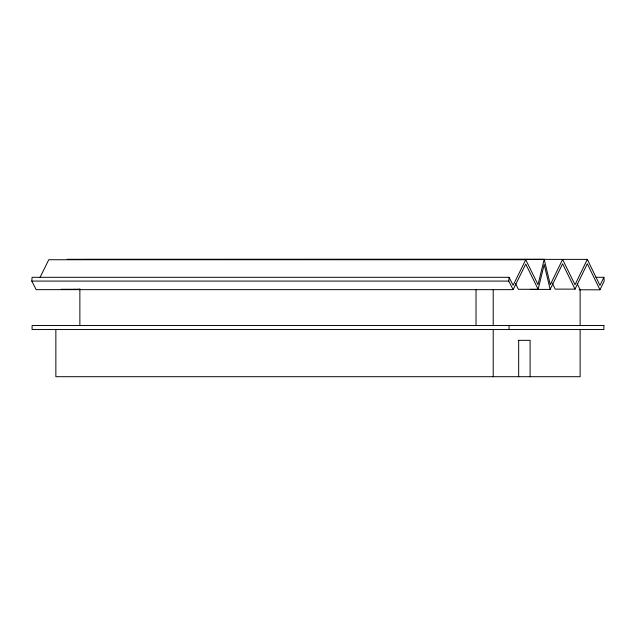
<?xml version="1.0" encoding="UTF-8"?>
<svg xmlns="http://www.w3.org/2000/svg" width="636" height="636" viewBox="0 0 636 636"><rect width="100%" height="100%" fill="white"/><g stroke="black" fill="none" stroke-linecap="round" stroke-linejoin="round"><path stroke-width="0.95" d="M515.47 283.481L518.34 289.293L538.159 289.293L525.741 264.091L513.133 289.65L36.149 289.65L31.8 281.08L32.086 277.304L509.07 277.304L513.125 285.31L525.741 259.742L48.757 259.742L40.06 277.375M513.133 289.65L508.784 281.08L509.07 277.304M67.209 259.297L544.193 259.297L538.016 284.666L525.741 259.742M538.159 289.293L544.185 264.497L550.172 289.396L530.352 289.396M85.614 259.432L587.314 259.377L575.016 284.777L562.598 259.432L550.307 284.753L544.193 259.297M552.207 283.012L555.204 289.126L575.024 289.126L587.314 263.733L599.971 289.793L579.11 289.793M595.956 277.288L603.906 277.288L599.971 285.429L587.314 259.377M599.971 289.793L604.2 281.04L603.906 277.288M550.172 289.396L562.598 263.789L575.024 289.126M31.8 281.08L508.784 281.08M61.175 289.293L80.001 289.293M73.188 289.396L80.128 289.396M518.189 340.324L530.098 340.324L530.098 376.703M577.178 283.664L580.127 289.722L580.127 325.505M580.127 329.543L580.127 376.703L55.857 376.703L55.857 329.543M518.666 340.324L518.666 376.703M509.07 325.505L509.07 329.543M493.21 289.436L493.21 325.505M493.21 329.543L493.21 376.703M476.03 289.436L476.03 325.505M79.866 288.983L79.866 325.505M603.898 325.505L32.086 325.505L32.086 329.543L603.898 329.543L603.898 325.505"/></g></svg>
